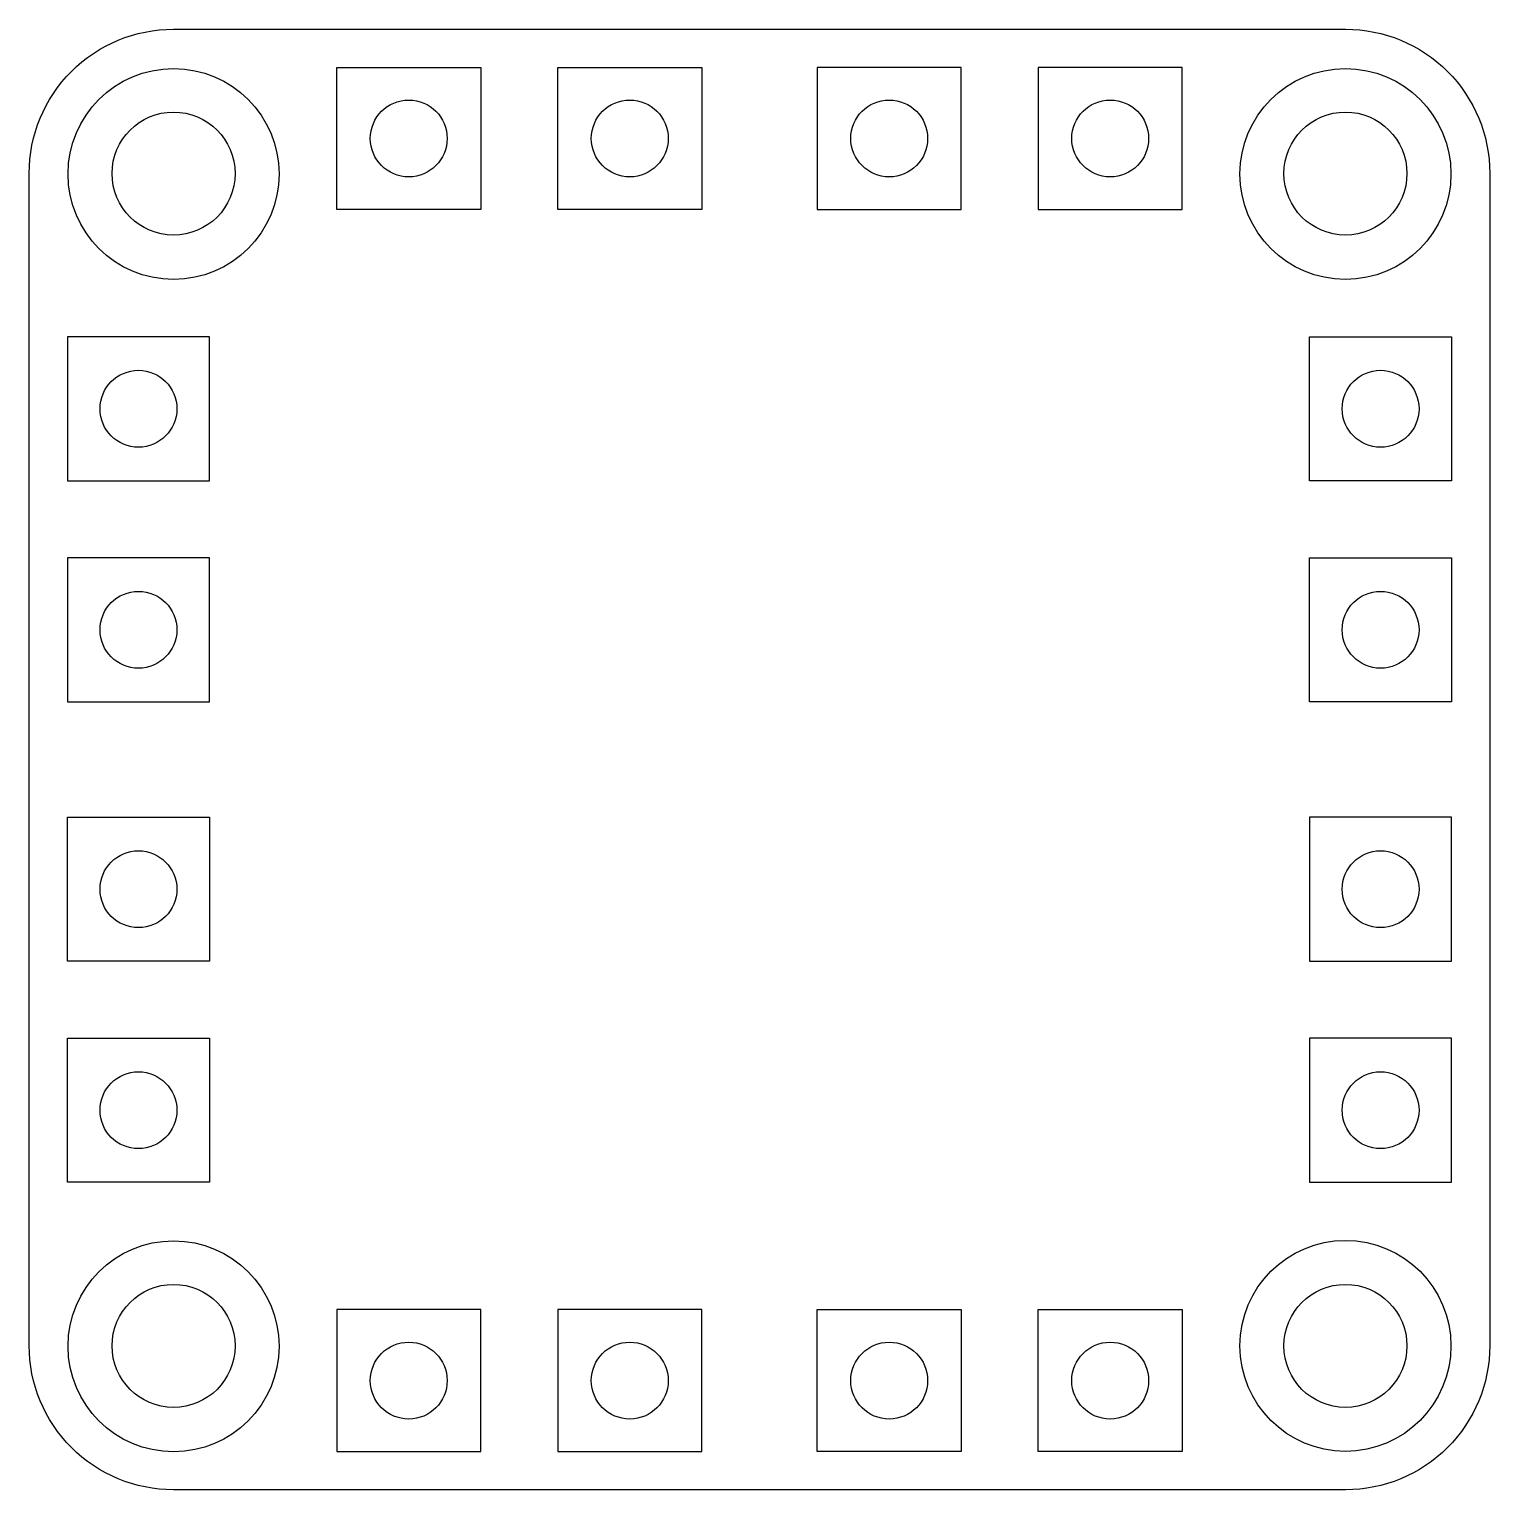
# Model space of a CAD drawing. Header units: millimetres. Extents: x 0.1 to 38.1, y 0.4 to 38.4.
import ezdxf

# ---------------------------------------------------------------- set-up
doc = ezdxf.new("R2010")
doc.units = ezdxf.units.MM
doc.linetypes.add('ACAD_ISO02W100', pattern=[15, 12, -3])
doc.layers.add('REF2', color=251, linetype='ACAD_ISO02W100')

msp = doc.modelspace()

# ---------------------------------------------------------------- linework, layer by layer
msp.add_lwpolyline([(3.869, 38.415), (34.369, 38.415, -0.414214), (38.119, 34.665), (38.119, 4.165, -0.414214), (34.369, 0.415), (3.869, 0.415, -0.414214), (0.119, 4.165), (0.119, 34.665, -0.414214)], format="xyb", close=True)
for points in [[(11.869, 33.726), (8.119, 33.726), (8.119, 37.421), (11.869, 37.421)], [(17.619, 33.726), (13.869, 33.726), (13.869, 37.421), (17.619, 37.421)], [(20.619, 33.726), (24.369, 33.726), (24.369, 37.421), (20.619, 37.421)], [(26.369, 33.726), (30.119, 33.726), (30.119, 37.421), (26.369, 37.421)], [(4.808, 26.665), (4.808, 30.415), (1.114, 30.415), (1.114, 26.665)], [(33.431, 26.665), (33.431, 30.415), (37.125, 30.415), (37.125, 26.665)], [(4.808, 20.915), (4.808, 24.665), (1.114, 24.665), (1.114, 20.915)], [(33.431, 20.915), (33.431, 24.665), (37.125, 24.665), (37.125, 20.915)], [(4.808, 17.915), (4.808, 14.165), (1.114, 14.165), (1.114, 17.915)], [(33.431, 17.915), (33.431, 14.165), (37.125, 14.165), (37.125, 17.915)], [(4.808, 12.165), (4.808, 8.415), (1.114, 8.415), (1.114, 12.165)], [(33.431, 12.165), (33.431, 8.415), (37.125, 8.415), (37.125, 12.165)], [(11.869, 5.104), (8.119, 5.104), (8.119, 1.409), (11.869, 1.409)], [(17.619, 5.104), (13.869, 5.104), (13.869, 1.409), (17.619, 1.409)], [(20.619, 5.104), (24.369, 5.104), (24.369, 1.409), (20.619, 1.409)], [(26.369, 5.104), (30.119, 5.104), (30.119, 1.409), (26.369, 1.409)]]:
    msp.add_lwpolyline(points, close=True)
for centre in [(9.994, 35.573), (15.744, 35.573), (22.494, 35.573), (28.244, 35.573), (2.961, 28.54), (35.278, 28.54), (2.961, 22.79), (35.278, 22.79), (2.961, 16.04), (35.278, 16.04), (2.961, 10.29), (35.278, 10.29), (9.994, 3.256), (15.744, 3.256), (22.494, 3.256), (28.244, 3.256)]:
    msp.add_circle(centre, 1)
at = {"layer": 'REF2', "linetype": 'ByBlock'}
for centre, radius in [((3.875, 34.648), 2.744), ((34.364, 34.648), 2.744), ((3.875, 34.659), 1.6), ((34.364, 34.659), 1.6), ((3.875, 4.148), 2.744), ((34.364, 4.159), 2.744), ((3.875, 4.159), 1.6), ((34.364, 4.159), 1.6)]:
    msp.add_circle(centre, radius, dxfattribs=at)

doc.saveas('drawing.dxf')
